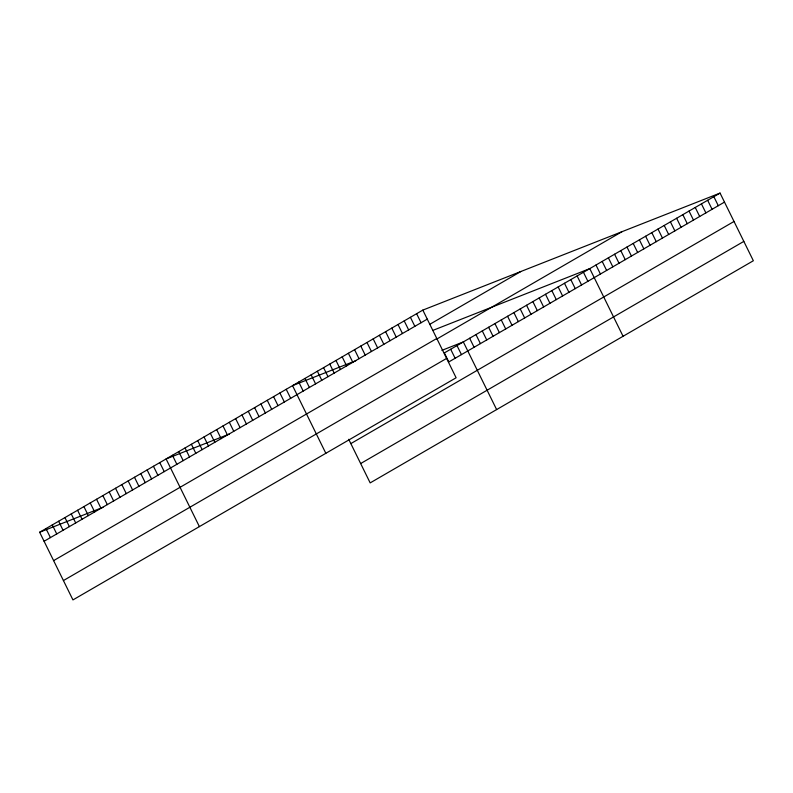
<?xml version="1.0" encoding="UTF-8"?>
<svg xmlns="http://www.w3.org/2000/svg" width="793" height="793" viewBox="0 0 793 793"><rect width="100%" height="100%" fill="white"/><g stroke="black" fill="none" stroke-linecap="round" stroke-linejoin="round"><path stroke-width="1.19" d="M422.828 310.103L456.124 377.765L72.946 599.914L39.65 532.252L422.828 310.103L720.054 193.086L753.35 260.748L370.172 482.897L348.722 439.302M44.091 541.272L427.268 319.133M429.925 324.238L520.912 271.484M53.617 560.621L436.784 338.482M436.893 338.998L621.97 231.705M720.054 193.086L444.358 352.915L448.798 361.945L724.495 202.106M63.42 580.565L446.598 358.416M350.843 443.604L734.021 221.465M360.656 463.548L743.824 241.399M355.888 360.696L292.548 385.636L325.844 453.299M432.74 330.443L589.774 268.619L623.07 336.282M229.445 433.999L166.094 458.939L199.39 526.611M441.87 350.367L463.33 341.922L496.626 409.584M39.65 532.252L103.001 507.312M713.849 196.684L718.289 205.704M707.643 200.282L712.084 209.302M701.438 203.87L705.879 212.901M695.243 207.469L699.684 216.499M689.038 211.067L693.479 220.097M682.832 214.665L687.273 223.685M676.627 218.263L681.068 227.284M670.422 221.862L674.863 230.882M664.217 225.45L668.658 234.48M658.012 229.048L662.452 238.078M651.816 232.646L656.257 241.677M645.611 236.245L650.052 245.265M639.406 239.843L643.847 248.863M633.201 243.441L637.641 252.461M626.995 247.029L631.436 256.06M620.79 250.628L625.231 259.658M614.585 254.226L619.026 263.256M608.39 257.824L612.83 266.844M602.184 261.422L606.625 270.443M595.979 265.021L600.42 274.041M583.45 272.277L587.891 281.307M577.126 275.944L581.566 284.974M570.811 279.612L575.252 288.632M564.487 283.279L568.928 292.3M558.163 286.937L562.604 295.967M551.839 290.605L556.28 299.635M545.515 294.272L549.955 303.293M539.2 297.94L543.641 306.96M532.876 301.598L537.317 310.628M526.552 305.265L530.993 314.296M520.228 308.933L524.669 317.963M513.904 312.601L518.344 321.621M507.579 316.268L512.02 325.289M501.265 319.926L505.706 328.956M494.941 323.594L499.382 332.624M488.617 327.261L493.058 336.282M482.293 330.929L486.733 339.949M475.969 334.587L480.409 343.617M469.654 338.254L474.095 347.284M457.006 345.589L461.447 354.61M450.682 349.257L455.123 358.277M416.622 313.701L421.063 322.721M410.417 317.299L414.858 326.32M404.212 320.897L408.653 329.918M398.007 324.486L402.447 333.516M391.801 328.084L396.242 337.114M385.606 331.682L390.047 340.712M379.401 335.28L383.842 344.301M373.196 338.879L377.637 347.899M366.99 342.477L371.431 351.497M360.785 346.065L365.226 355.095M354.58 349.663L359.021 358.694M348.375 353.262L352.816 362.292M342.179 356.86L346.62 365.88M335.974 360.458L340.415 369.479M329.769 364.056L334.21 373.077M323.564 367.645L328.005 376.675M317.359 371.243L321.799 380.273M311.153 374.841L315.594 383.871M304.948 378.439L309.389 387.46M298.753 382.038L303.194 391.058M286.223 389.294L290.664 398.324M279.899 392.961L284.34 401.992M273.575 396.629L278.016 405.649M267.251 400.296L271.692 409.317M260.937 403.964L265.377 412.984M254.612 407.622L259.053 416.652M248.288 411.289L252.729 420.32M241.964 414.957L246.405 423.977M235.64 418.625L240.081 427.645M229.326 422.282L233.766 431.313M223.002 425.95L227.442 434.98M216.677 429.618L221.118 438.638M210.353 433.285L214.794 442.306M204.029 436.953L208.47 445.973M197.705 440.611L202.146 449.641M191.391 444.278L195.831 453.309M185.066 447.946L189.507 456.966M178.742 451.613L183.183 460.634M172.418 455.271L176.859 464.301M159.78 462.606L164.22 471.627M153.455 466.274L157.896 475.294M147.131 469.932L151.572 478.962M140.807 473.599L145.248 482.63M134.483 477.267L138.924 486.297M128.159 480.935L132.6 489.955M121.844 484.602L126.285 493.623M115.52 488.26L119.961 497.29M109.196 491.928L113.637 500.958M102.872 495.595L107.313 504.616M96.548 499.263L100.989 508.283M90.233 502.921L94.674 511.951M83.909 506.588L88.35 515.619M77.585 510.256L82.026 519.276M71.261 513.923L75.702 522.944M64.937 517.591L69.378 526.611M58.613 521.249L63.053 530.279M52.298 524.916L56.739 533.947M45.974 528.584L50.415 537.604"/></g></svg>
